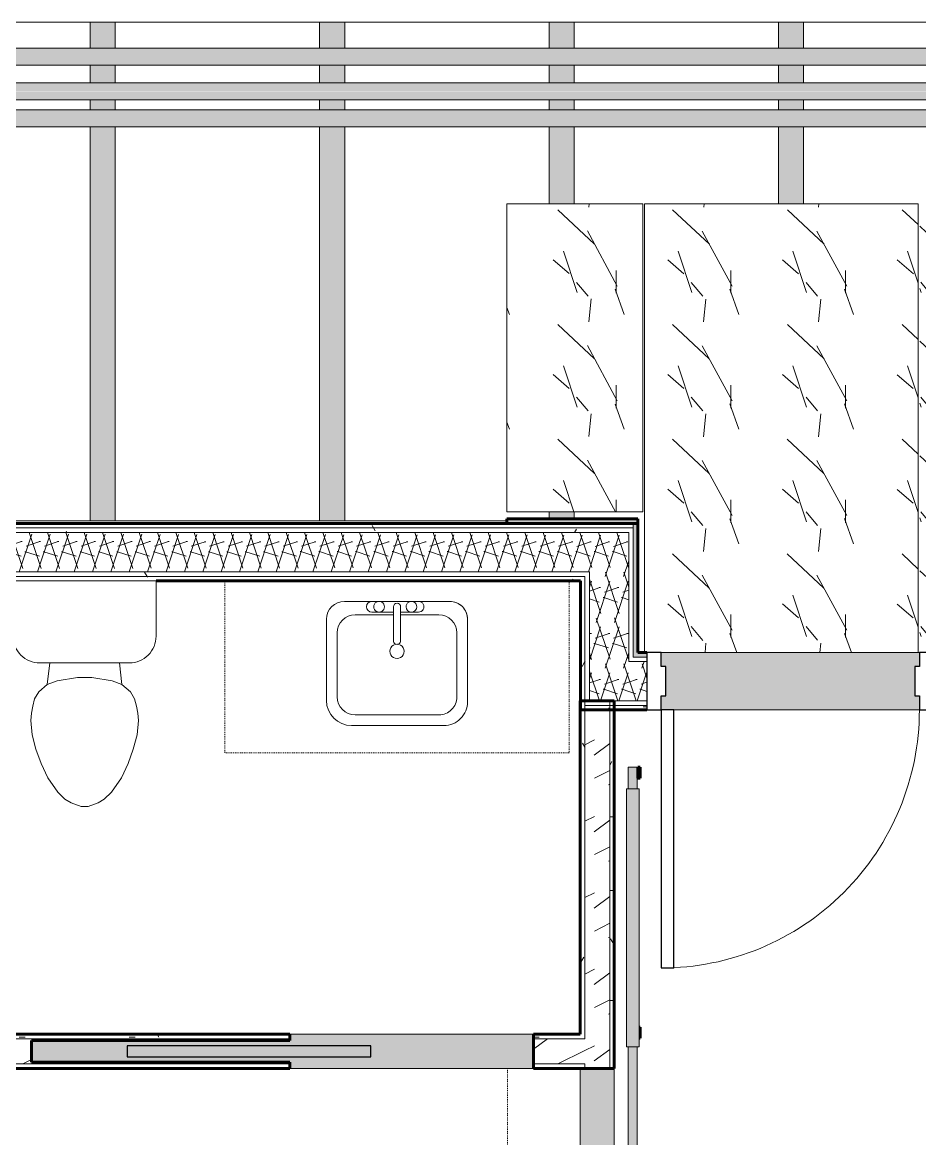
# Model space of a CAD drawing. Header units: inches. Extents: x -4169 to -1846, y 9706 to 12377.
# Drawn here: x -3353.1 to -3228, y 11562.2 to 11717.9 of the extents above; entities that cross this region are included whole.
import ezdxf

# ---------------------------------------------------------------- set-up
doc = ezdxf.new("R2010")
doc.units = ezdxf.units.IN
doc.header["$MEASUREMENT"] = 0
doc.linetypes.add('Dash', pattern=[0.25, 0.125, -0.125])
for name, color, linetype, lineweight in [('0-1', 7, 'Continuous', 5), ('0-2', 7, 'Continuous', 18), ('A-CLNG', 13, 'Continuous', 18), ('A-CLNG-PATT-1', 35, 'Continuous', 18), ('A-DOOR', 31, 'Continuous', 18), ('A-DOOR-2', 90, 'Continuous', 30), ('A-DOOR-3', 135, 'Continuous', 18), ('A-DOOR-4', 7, 'Continuous', 18), ('A-DOOR-5', 50, 'Continuous', 60), ('A-DOOR-6', 31, 'Continuous', 30), ('A-DOOR-7', 31, 'Continuous', 9), ('A-DOOR-FRAM', 31, 'Continuous', 30), ('A-FLOR-2', 7, 'Continuous', 18), ('A-WALL', 113, 'Continuous', 18), ('A-WALL-1', 8, 'Continuous', 5), ('A-WALL-3', 50, 'Continuous', 60), ('A-WALL-4', 7, 'Continuous', 18), ('A-WALL-PATT-1', 250, 'Continuous', 9), ('A-WALL-PATT-2', 253, 'Continuous', 9), ('A-WALL-PATT-4', 111, 'Continuous', 9), ('I-FURN-1', 250, 'Continuous', 9), ('I-FURN-HDLN-1', 250, 'Dash', 9), ('I-WALL', 2, 'Continuous', 18), ('I-WALL-2', 2, 'Continuous', 5), ('I-WALL-3', 2, 'Continuous', 60), ('P-PIPE', 3, 'Continuous', 9), ('P-PIPE-1', 3, 'Continuous', 5), ('P-SANR-FIXT-2', 250, 'Continuous', 9), ('Q-CASE-HDLN-1', 250, 'Dash', 9), ('S-BEAM', 12, 'Continuous', 9)]:
    doc.layers.add(name, color=color, linetype=linetype, lineweight=lineweight)
pattern_1 = [(0, (0, 0), (20.48, 5.12), [0.845, -14.515, 0.845, -14.515, -81.92]), (0, (0, 0), (20.48, 5.12), [-30.72, 0.845, -29.875, 0.845, -14.515, -35.84]), (0, (0, 0), (20.48, 5.12), [-76.8, 0.845, -9.395, 0.845, -24.755]), (120, (7.68, 2.56), (-14.67405006737632, 15.1762002695053), [0.8449999999999999, -14.515, 0.8449999999999999, -14.515, -81.91999999999999]), (120, (7.68, 2.56), (-14.67405006737632, 15.1762002695053), [-30.72, 0.8449999999999999, -29.875, 0.8449999999999999, -14.515, -35.84]), (120, (7.68, 2.56), (-14.67405006737632, 15.1762002695053), [-76.79999999999998, 0.8449999999999999, -9.394999999999998, 0.8449999999999999, -24.755]), (240, (10.24, 12.8), (-5.805949932623669, -20.2962002695053), [0.845, -14.515, 0.845, -14.515, -81.92]), (240, (10.24, 12.8), (-5.805949932623669, -20.2962002695053), [-30.72, 0.845, -29.875, 0.845, -14.515, -35.84]), (240, (10.24, 12.8), (-5.805949932623669, -20.2962002695053), [-76.8, 0.845, -9.395, 0.845, -24.755])]
pattern_2 = [(216.87, (4.265, 10.662), (31.98716190389133, 21.32545714244463), [5.331, -47.981]), (206.565, (10.662, 7.464), (-10.66247606731217, -10.66200980650436), [11.921, -11.921]), (198.435, (10.662, 2.132), (-21.3244936496746, -10.66258686177925), [6.743999999999999, -26.974])]
pattern_3 = [(161.57, (0.32, 0.32), (-2.560496184573631, -0.0005373861552858683), [0, -18.214, 2.022, 0]), (18.43, (-0.32, 0.32), (-2.560496184573631, 0.0005373861552860904), [0, -18.214, 2.022, 0]), (108.43, (0.32, 0.32), (1.279220909290681, -6.400876726295667), [6.069999999999999, -14.166]), (71.57, (-0.32, 0.32), (1.279220909290681, 6.400876726295667), [6.07, -14.166])]

# ---------------------------------------------------------------- blocks, each defined once
blk = doc.blocks.new('Pocket_Door_2385 - 34_ x 80_-1722045-ENLARGED RCP - 2ND FLOOR PLAN')
at = {"layer": 'A-DOOR-2'}
for p, q in [((-39.66666666666676, 0.7499999999999999), (-39.66666666666676, -0.7499999999999999)), ((-5.666666666666763, 0.7499999999999999), (-39.66666666666676, 0.7499999999999999)), ((-5.666666666666763, -0.7499999999999999), (-5.666666666666763, 0.7499999999999999)), ((-39.66666666666676, -0.7499999999999999), (-5.666666666666763, -0.7499999999999999))]:
    blk.add_line(p, q, dxfattribs=at)
blk = doc.blocks.new('M_Sink Vanity-Square - 500 x 440mm-1352614-ENLARGED RCP - 2ND FLOOR PLAN')
at = {"layer": 'P-SANR-FIXT-2'}
for p, q in [((7.960206321459207, 7.092338626521206), (-6.72483304450216, 7.092338626521206)), ((7.960206321459207, 7.092338626521206), (-6.72483304450216, 7.092338626521206)), ((3.617686636420392, 7.09233862652119), (-2.882313363579914, 7.09233862652119)), ((0.1176866364199141, 6.328534093688524), (0.1176866364199141, 1.590181973732988)), ((1.117686636419917, 6.328534093688521), (1.117686636419917, 1.590181973732988)), ((0.1176866364199141, 5.217338626521082), (-5.224833048619394, 5.217338626521082)), ((-2.882313363579915, 5.592338626521194), (0.1176866364199142, 5.592338626521194)), ((1.117686636419917, 5.592338626521215), (3.617686636420392, 5.592338626521215)), ((6.460206321459268, 5.217338626521471), (1.117686636419917, 5.217338626521471)), ((-9.224833044502127, 4.592338626521225), (-9.224833044502127, -6.730496023265159)), ((-9.224833044502127, 4.592338626521225), (-9.224833044502127, -6.730496023265159)), ((10.46020632145958, -6.909627235334674), (10.46020632145958, 4.592338626520832)), ((10.46020632145958, -6.909627235334674), (10.46020632145958, 4.592338626520832)), ((-7.724833048619226, 2.717338626521233), (-7.724833048619226, -6.230496019147965)), ((8.96020632145928, -6.230496019148079), (8.96020632145928, 2.717338626521476)), ((-5.224833048619141, -8.730496019148047), (6.460206321459311, -8.730496019148047)), ((-5.724833048619284, -10.230496019148), (7.139337537646255, -10.230496019148)), ((-5.724833048619284, -10.230496019148), (7.139337537646255, -10.230496019148))]:
    blk.add_line(p, q, dxfattribs=at)
for centre, radius, start, end in [((-6.724833044502144, 4.592338626521225), 2.49999999999998, 90.00000000000031, 180), ((-6.724833044502144, 4.592338626521225), 2.49999999999998, 90.00000000000031, 180), ((-2.882313363579915, 6.34233862652119), 0.7499999999999981, 90.00000000000037, 269.9999999999996), ((-1.882313363579992, 6.342338626521201), 0.7499999999999964, 359.9999999999996, 179.9999999999997), ((-1.882313363579992, 6.342338626521201), 0.7499999999999966, 180.0000000000001, 2.544443745170813e-13), ((0.6176866364199157, 6.328534093688521), 0.5000000000000021, 359.9999999999996, 179.9999999999996), ((2.617686636419992, 6.34233862652119), 0.7499999999999988, 359.9999999999996, 179.9999999999997), ((2.617686636419992, 6.342338626521196), 0.7499999999999976, 180.0000000000001, 359.9999999999994), ((3.617686636420392, 6.342338626521201), 0.7499999999999869, 269.9999999999996, 89.99999999999993), ((7.960206321459204, 4.59233862652083), 2.500000000000379, 1.272221872585407e-14, 89.99999999999999), ((7.960206321459207, 4.592338626520832), 2.500000000000377, 359.9999999999996, 90.00000000000006), ((-5.224833048619378, 2.717338626521233), 2.499999999999846, 90.00000000000034, 180), ((6.460206321459268, 2.717338626521459), 2.500000000000015, 2.989721400575706e-13, 90.00000000000007), ((0.6176866364199157, 1.590181973732988), 0.500000000000001, 180, 5.088887490341627e-14), ((0.6176866364199195, 0.1250000000002011), 0.9999999999999981, 359.9999999999996, 179.9999999999997), ((0.6176866364199196, 0.1250000000002014), 0.9999999999999978, 180.0000000000001, 3.053332494204976e-13), ((-5.724833048619282, -6.730496023265157), 3.499999995882848, 180, 269.9999999999997), ((-5.724833048619284, -6.730496023265159), 3.499999995882846, 179.9999999999999, 269.9999999999997), ((-5.224833048619141, -6.230496019147965), 2.500000000000086, 180, 269.9999999999997), ((6.460206321459311, -6.230496019148079), 2.499999999999967, 269.9999999999996, 4.452776554048924e-14), ((7.139337537646252, -6.909627235334671), 3.320868783813329, 269.9999999999996, 359.9999999999997), ((7.139337537646255, -6.909627235334674), 3.320868783813327, 269.9999999999996, 4.452776554048924e-14)]:
    blk.add_arc(centre, radius, start, end, dxfattribs=at)
blk = doc.blocks.new('Toilet-Domestic-3D - Toilet-Domestic-3D-1372870-ENLARGED RCP - 2ND FLOOR PLAN')
at = {"layer": 'P-SANR-FIXT-2'}
for p, q in [((-3.739764113511675, 10.00000000000013), (-2.739764113511752, 11.00000000000004)), ((-2.739764113511752, 11.00000000000004), (-1.873738709727293, 11.50000000000007)), ((-1.8737387097273, 11.50000000000006), (-0.5000000000001319, 12.00000000000002)), ((-0.5000000000001313, 12.00000000000002), (0.5000000000001497, 12.00000000000002)), ((0.5000000000001499, 12.00000000000002), (1.87373870972732, 11.50000000000006)), ((1.873738709727307, 11.50000000000006), (2.73976411351174, 11.00000000000005)), ((2.739764113511739, 11.00000000000005), (3.73976411351172, 10.00000000000006)), ((-5.127195089653483, 8.000000000000119), (-3.739764113511693, 10.0000000000001)), ((3.739764113511725, 10.00000000000005), (5.127195089653514, 8.00000000000006)), ((-6.059810405963483, 6.000000000000149), (-5.127195089653489, 8.000000000000112)), ((5.12719508965351, 8.000000000000068), (6.059810405963534, 6.000000000000026)), ((-6.787750874495902, 4.000000000000084), (-6.05981040596345, 6.000000000000223)), ((6.05981040596353, 6.000000000000034), (6.787750874495948, 3.999999999999969)), ((-7.325688514504693, 1.99238939618356), (-6.787750874495926, 4.000000000000002)), ((6.787750874495935, 4.000000000000014), (7.325688514504699, 1.99238939618353)), ((-7.50000000000002, -2.626845807189435e-14), (-7.325688514504699, 1.992389396183531)), ((7.325688514504699, 1.992389396183527), (7.50000000000002, -8.759659664292484e-14)), ((-7.412844257252363, -0.9961946980916817), (-7.50000000000002, -3.647082635893638e-14)), ((-7.235846299147757, -1.999999999999842), (-7.412844257252363, -0.9961946980916907)), ((7.412844257252371, -0.9961946980917603), (7.235846299147749, -1.999999999999968)), ((7.500000000000021, -7.083352582108447e-14), (7.412844257252374, -0.9961946980917403)), ((-6.967897106716618, -2.999999999999916), (-7.235846299147756, -1.999999999999837)), ((-6.401133212130356, -3.999999999999926), (-6.967897106716618, -2.999999999999912)), ((6.967897106716618, -2.999999999999936), (6.40113321213035, -3.999999999999953)), ((7.235846299147753, -1.999999999999948), (6.967897106716618, -2.999999999999932)), ((-5.209379619536154, -4.999999999999911), (-6.401133212130357, -3.999999999999923)), ((6.401133212130349, -3.999999999999955), (5.209379619536155, -4.999999999999936)), ((-3.835640909808955, -5.499999999999876), (-5.209379619536155, -4.99999999999991)), ((-4.861662917351556, -8.023778450744098), (-5.209379619536154, -4.999999999999911)), ((-0.9999999999997728, -5.999999999999972), (-3.835640909808916, -5.499999999999884)), ((0.9999999999997808, -5.999999999999972), (-0.9999999999997728, -5.999999999999972)), ((3.835640909808861, -5.499999999999932), (0.9999999999997848, -5.999999999999972)), ((5.209379619536155, -4.999999999999937), (3.835640909808857, -5.499999999999933)), ((4.861662917351547, -8.023778450744098), (5.209379619536154, -4.999999999999936)), ((6.24999999999998, -8.023778450744098), (-6.250000000000018, -8.023778450744098)), ((-9.976221549255797, -11.74999999999998), (-9.976221549255797, -19.47622154925572)), ((9.976221549255834, -19.47622154925572), (9.976221549255834, -11.74999999999989)), ((-9.976221549255797, -19.47622154925572), (9.976221549255834, -19.47622154925572))]:
    blk.add_line(p, q, dxfattribs=at)
for centre, radius, start, end in [((-6.249999999999996, -11.74999999999996), 3.726221549255814, 90.00000000000034, 180.0000000000004), ((6.250000000000004, -11.74999999999991), 3.726221549255821, 3.244165775092787e-13, 90.00000000000044)]:
    blk.add_arc(centre, radius, start, end, dxfattribs=at)
blk = doc.blocks.new('OD_CW_Countertop - OD_CW_Countertop-V33-ENLARGED RCP - 2ND FLOOR PLAN')
at = {"layer": 'Q-CASE-HDLN-1'}
for p, q in [((0.7377049180327883, -23.99082041792986), (0.7377049180327883, -2.575717417130423e-13)), ((0.7377049180327883, -2.589040093425925e-13), (48.7377049180328, -2.589040093425925e-13)), ((48.7377049180328, -2.589040093425925e-13), (48.7377049180328, -23.99082041792975))]:
    blk.add_line(p, q, dxfattribs=at)
blk = doc.blocks.new('Interior_barn_door_18732 - Interior_barn_door_18732-2490867-ENLARGED RCP - 2ND FLOOR PLAN')
at = {"layer": 'A-DOOR-3'}
for points in [[(-58.50000000001329, 5.822925211094591), (-58.50000000001329, 5.999999999995757), (-60.00000000001329, 5.999999999995757), (-60.00000000001346, 5.674402730990855), (-58.50000000001329, 5.674402730990855)], [(-21.0000000000133, 5.822925211096783), (-57.00000000001364, 5.822925211095078), (-57.00000000001364, 4.07292521109326), (-21.0000000000133, 4.072925211094965)], [(-22.23397552621861, 5.999999999995928), (-23.73397552621861, 5.999999999995757), (-23.73397552621861, 5.822925211096297), (-22.23397552621861, 5.822925211096467)]]:
    blk.add_hatch(color=256, dxfattribs=at).paths.add_polyline_path(points, flags=0)
h = blk.add_hatch(color=256, dxfattribs=at)
h.paths.add_polyline_path([(20.9999999999867, 5.572925211097544), (-21.00000000001296, 5.551628852526012), (-21.00000000001296, 4.947925211091635), (20.9999999999867, 4.947925211093681), (20.9999999999867, 5.551628852528058)], flags=0)
h.paths.add_polyline_path([(-57.00000000001329, 5.572925211093792), (-60.00000000001346, 5.551628852524136), (-60.00000000001346, 4.947925211089759), (-57.00000000001329, 4.947925211089929), (-57.00000000001329, 5.572136457072378)], flags=0)
h = blk.add_hatch(color=256, dxfattribs=at)
h.paths.add_polyline_path([(20.9999999999867, 4.322925211093565), (20.9999999999867, 4.947925211093681), (-21.00000000001296, 4.947925211091635), (-21.00000000001296, 4.322925211091519), (17.92007039666708, 4.322925211093395)], flags=0)
h.paths.add_polyline_path([(-57.00000000001329, 4.786163307904891), (-57.00000000001329, 4.947925211089929), (-60.00000000001346, 4.947925211089759), (-60.00000000001346, 4.322925211089643), (-57.00000000001329, 4.34422156965913), (-57.00000000001329, 4.780580415429958)], flags=0)
at = {"layer": 'A-DOOR-4'}
for p, q in [((-60.00000000001346, 5.572925211093624), (-57.00000000001312, 5.572925211093454)), ((-60.00000000000008, 5.572925211097445), (-60.00000000000008, 4.947925211097454)), ((-60.00000000000008, 4.947925211097447), (-60.00000000000008, 4.322925211097445)), ((-57.00000000000016, 4.072925211098975), (-57.00000000000016, 5.822925211098973)), ((-57.00000000000016, 5.822925211098973), (-21.00000000000017, 5.822925211098973)), ((-21.00000000000017, 5.822925211098973), (-21.00000000000016, 4.072925211098975)), ((-21.00000000001296, 5.572925211093454), (20.9999999999867, 5.572925211093624)), ((20.99999999999989, 4.94792521109745), (20.99999999999989, 5.572925211097445)), ((20.99999999999989, 4.322925211097445), (20.99999999999989, 4.947925211097443)), ((-57.00000000001329, 4.322925211093568), (-60.00000000001346, 4.322925211093739)), ((-21.00000000000016, 4.072925211098975), (-57.00000000000016, 4.072925211098975)), ((20.9999999999867, 4.322925211093568), (-21.0000000000133, 4.322925211093568))]:
    blk.add_line(p, q, dxfattribs=at)
at = {"layer": 'A-DOOR-5'}
for p, q in [((-60.00000000000006, 5.999999999999679), (-60.00000000000006, 5.674402730994662)), ((-58.50000000000006, 5.999999999999679), (-60.00000000000006, 5.999999999999679)), ((-60.00000000000006, 5.674402730994662), (-58.50000000000006, 5.674402730994662)), ((-58.50000000000006, 5.674402730994662), (-58.50000000000006, 5.999999999999679)), ((-23.73397552620523, 5.999999999999679), (-23.73397552620523, 5.822925211098688)), ((-22.23397552620523, 5.999999999999679), (-23.73397552620523, 5.999999999999679)), ((-22.23397552620523, 5.822925211098591), (-22.23397552620523, 5.999999999999679))]:
    blk.add_line(p, q, dxfattribs=at)
blk = doc.blocks.new('Bed-Standard - Queen 60_ x 79_-1433484-ENLARGED RCP - 2ND FLOOR PLAN')
at = {"layer": 'I-FURN-1'}
for p, q in [((-19.31147540983595, 41.29508196721268), (40.688524590164, 41.29508196721268)), ((-19.31147540983595, -37.70491803278726), (-19.31147540983595, 41.29508196721268)), ((40.68852459016399, 41.29508196721268), (40.68852459016399, -37.70491803278726)), ((40.68852459016475, -23.70491803278786), (-19.31147540983504, -17.12529919027923)), ((-16.31147540983483, -23.70491803278786), (37.68852459016421, -23.70491803278786)), ((-16.31147540983483, -35.70491803278752), (-16.31147540983483, -23.70491803278786)), ((37.6885245901642, -35.70491803278752), (37.6885245901642, -23.70491803278786)), ((-16.31147540983483, -35.70491803278752), (37.68852459016421, -35.70491803278752)), ((40.688524590164, -37.70491803278726), (-19.31147540983595, -37.70491803278726))]:
    blk.add_line(p, q, dxfattribs=at)
at = {"layer": 'I-FURN-HDLN-1'}
for p, q in [((-55.31147540983584, 77.29508196721251), (64.68852459016394, 77.29508196721251)), ((-55.31147540983584, -37.70491803278724), (-55.31147540983584, 77.29508196721251)), ((64.68852459016394, 77.29508196721251), (64.68852459016394, -37.70491803278716))]:
    blk.add_line(p, q, dxfattribs=at)
blk = doc.blocks.new('CTR - 1st Phase - Unit Layouts_rvt-1-ENLARGED RCP - 2ND FLOOR PLAN')
at = {"layer": 'A-WALL-1'}
for points in [[(-3281.84687223793, 11571.98768551804), (-3281.84687223793, 11576.73768551804), (-3315.84687223793, 11576.73768551804), (-3315.84687223793, 11575.86268551803), (-3351.84687223793, 11575.86268551803), (-3351.84687223793, 11572.86268551803), (-3315.84687223793, 11572.86268551803), (-3315.84687223793, 11571.98768551804), (-3289.898715724813, 11571.98768551804)], [(-3270.573736683832, 11535.98768551795), (-3270.573736683832, 11571.98768551795), (-3275.323736683833, 11571.98768551795), (-3275.323736683833, 11535.98768551795), (-3271.198736683833, 11535.98768551795)]]:
    blk.add_hatch(color=256, dxfattribs=at).paths.add_polyline_path(points, flags=0)
at = {"layer": 'A-WALL-PATT-1'}
h = blk.add_hatch(dxfattribs=at)
h.set_pattern_fill('FP_1', color=256, style=0, pattern_type=2)
h.set_pattern_definition(pattern_1)
h.paths.add_polyline_path([(-3274.698736683834, 11532.8858269807), (-3274.698736683833, 11535.98768551795), (-3275.323736683833, 11535.98768551795), (-3275.323736683833, 11532.8858269807)], flags=0)
h.paths.add_polyline_path([(-3275.323736683833, 11571.98768551804), (-3274.698736683831, 11571.98768551804), (-3274.698736683831, 11572.61268551804), (-3275.323736683833, 11572.61268551804)], flags=0)
h.paths.add_polyline_path([(-3274.698736683831, 11576.11268551804), (-3274.69873668383, 11623.26082697865), (-3275.323736683831, 11623.26082697883), (-3275.323736683831, 11576.11268551804)], flags=0)
h = blk.add_hatch(dxfattribs=at)
h.set_pattern_fill('FP_1', color=256, style=0, pattern_type=2)
h.set_pattern_definition(pattern_1)
h.paths.add_polyline_path([(-3270.573736683832, 11532.8858269807), (-3270.573736683832, 11535.98768551795), (-3271.198736683833, 11535.98768551795), (-3271.198736683833, 11532.8858269807)], flags=0)
h.paths.add_polyline_path([(-3270.573736683832, 11571.98768551795), (-3270.573736683829, 11623.26082697883), (-3271.198736683828, 11623.23939611056), (-3271.198736683828, 11571.98768551795)], flags=0)
h = blk.add_hatch(dxfattribs=at)
h.set_pattern_fill('FP_1', color=256, style=0, pattern_type=2)
h.set_pattern_definition(pattern_1)
h.paths.add_polyline_path([(-3382.448991250843, 11576.11268551802), (-3315.84687223793, 11576.11268551802), (-3315.84687223793, 11576.73768551804), (-3401.923736679673, 11576.73768551803), (-3401.923736679673, 11576.11268551802), (-3396.652038479967, 11576.11268551802)], flags=0)
h.paths.add_polyline_path([(-3278.471150334662, 11576.11268551804), (-3275.323736683831, 11576.11268551804), (-3275.323736683831, 11576.73768551804), (-3281.84687223793, 11576.73768551804), (-3281.84687223793, 11576.11268551804)], flags=0)
h = blk.add_hatch(dxfattribs=at)
h.set_pattern_fill('FP_1', color=256, style=0, pattern_type=2)
h.set_pattern_definition(pattern_1)
h.paths.add_polyline_path([(-3315.84687223793, 11571.98768551802), (-3315.84687223793, 11572.61268551802), (-3401.923736679673, 11572.60373924463), (-3401.923736679673, 11571.98768551802), (-3329.120102396937, 11571.98768551802)], flags=0)
h.paths.add_polyline_path([(-3281.84687223793, 11571.98768551803), (-3275.323736683833, 11571.98768551804), (-3275.323736683833, 11572.61268551804), (-3281.84687223793, 11572.61268551804)], flags=0)
at = {"layer": 'A-WALL-PATT-2'}
h = blk.add_hatch(dxfattribs=at)
h.set_pattern_fill('FP_2', color=256, style=0, pattern_type=2)
h.set_pattern_definition(pattern_2)
h.paths.add_polyline_path([(-3271.198736683833, 11532.2608269807), (-3271.198736683833, 11535.98768551795), (-3274.698736683833, 11535.98768551795), (-3274.698736683835, 11532.2608269807)], flags=0)
h.paths.add_polyline_path([(-3274.698736683831, 11571.98768551795), (-3271.198736683828, 11571.98768551795), (-3271.198736683828, 11623.26082697883), (-3274.69873668383, 11623.26082697883), (-3274.698736683831, 11572.61268551804)], flags=0)
h = blk.add_hatch(dxfattribs=at)
h.set_pattern_fill('FP_2', color=256, style=0, pattern_type=2)
h.set_pattern_definition(pattern_2)
h.paths.add_polyline_path([(-3315.84687223793, 11572.61268551802), (-3315.84687223793, 11572.86268551803), (-3351.846872237933, 11572.86268551803), (-3351.84687223793, 11575.86268551803), (-3315.84687223793, 11575.86268551803), (-3315.84687223793, 11576.11268551802), (-3401.923736679673, 11576.1065970884), (-3401.923736679673, 11572.61268551802), (-3329.120102396937, 11572.61268551802)], flags=0)
h.paths.add_polyline_path([(-3278.471150334663, 11572.61268551804), (-3274.698736683831, 11572.61268551804), (-3274.698736683831, 11576.11268551804), (-3281.84687223793, 11576.11268551804), (-3281.84687223793, 11572.61268551804)], flags=0)
at = {"layer": 'A-WALL-3'}
for p, q in [((-3275.323736683827, 11576.73768551802), (-3275.323736683824, 11623.26082697881)), ((-3275.323736683824, 11623.26082697881), (-3270.573736683824, 11623.26082697881)), ((-3270.573736683824, 11623.26082697881), (-3270.573736683828, 11571.98768551793)), ((-3403.173736686415, 11576.73768551801), (-3315.846872237926, 11576.73768551802)), ((-3315.846872237926, 11575.86268551802), (-3351.846872237926, 11575.86268551801)), ((-3351.846872237926, 11575.86268551801), (-3351.846872237926, 11572.86268551801)), ((-3315.846872237926, 11576.73768551802), (-3315.846872237926, 11575.86268551802)), ((-3281.846872237925, 11576.73768551802), (-3275.323736683827, 11576.73768551802)), ((-3281.846872237924, 11571.98768551802), (-3281.846872237925, 11576.73768551802)), ((-3351.846872237926, 11572.86268551801), (-3315.846872237926, 11572.86268551802)), ((-3315.846872237926, 11572.86268551802), (-3315.846872237926, 11571.98768551802)), ((-3315.846872237926, 11571.98768551802), (-3403.173736686415, 11571.98768551801)), ((-3275.323736683827, 11571.98768551802), (-3281.846872237924, 11571.98768551802)), ((-3270.573736683828, 11571.98768551793), (-3275.323736683827, 11571.98768551793))]:
    blk.add_line(p, q, dxfattribs=at)
at = {"layer": 'A-WALL-4'}
for p, q in [((-3274.698736683824, 11623.26082697881), (-3274.698736683827, 11576.11268551802)), ((-3271.198736683824, 11623.26082697881), (-3271.198736683827, 11571.98768551793)), ((-3315.846872237926, 11576.11268551802), (-3403.173736686415, 11576.11268551801)), ((-3281.846872237926, 11576.73768551802), (-3315.846872237926, 11576.73768551802)), ((-3275.323736683827, 11576.11268551802), (-3281.846872237925, 11576.11268551802)), ((-3275.323736683827, 11576.11268551802), (-3274.698736683828, 11576.11268551802)), ((-3315.846872237926, 11572.61268551802), (-3403.173736686415, 11572.61268551801)), ((-3275.323736683827, 11572.61268551802), (-3281.846872237924, 11572.61268551802)), ((-3275.323736683827, 11572.61268551802), (-3274.698736683828, 11572.61268551802)), ((-3274.698736683827, 11572.61268551802), (-3274.698736683827, 11571.98768551793)), ((-3315.846872237926, 11571.98768551802), (-3281.846872237926, 11571.98768551802)), ((-3275.323736683827, 11571.98768551793), (-3275.323736683829, 11535.98768551793)), ((-3270.573736683829, 11535.98768551793), (-3270.573736683828, 11571.98768551793))]:
    blk.add_line(p, q, dxfattribs=at)
at = {"layer": '0-2'}
for name, p, rotation in [('Toilet-Domestic-3D - Toilet-Domestic-3D-1372870-ENLARGED RCP - 2ND FLOOR PLAN', (-3344.45264477194, 11620.52235416285), 180), ('OD_CW_Countertop - OD_CW_Countertop-V33-ENLARGED RCP - 2ND FLOOR PLAN', (-3276.136031760277, 11615.99857569262), 180), ('Interior_barn_door_18732 - Interior_barn_door_18732-2490867-ENLARGED RCP - 2ND FLOOR PLAN', (-3272.948736683828, 11553.98768551793), 269.9999999999968), ('Bed-Standard - Queen 60_ x 79_-1433484-ENLARGED RCP - 2ND FLOOR PLAN', (-3362.744073218066, 11516.67621011008), 269.9999999999839)]:
    blk.add_blockref(name, p, dxfattribs=dict(at, rotation=rotation))
for name, p in [('M_Sink Vanity-Square - 500 x 440mm-1352614-ENLARGED RCP - 2ND FLOOR PLAN', (-3301.49142331473, 11630.03123708718)), ('Pocket_Door_2385 - 34_ x 80_-1722045-ENLARGED RCP - 2ND FLOOR PLAN', (-3298.846872237925, 11574.36268551802))]:
    blk.add_blockref(name, p, dxfattribs=at)
blk = doc.blocks.new('CTR - 1st Phase - Shell_rvt-1-ENLARGED RCP - 2ND FLOOR PLAN')
at = {"layer": 'A-FLOR-2'}
for p, q in [((-3372.173736679694, 11717.88939611052), (-3343.673736679696, 11717.88939611052)), ((-3340.173736679695, 11717.88939611052), (-3311.673736679696, 11717.88939611051)), ((-3308.173736679696, 11717.88939611051), (-3279.673736679695, 11717.88939611051)), ((-3276.173736679695, 11717.88939611051), (-3247.673736679696, 11717.88939611051)), ((-3244.173736679696, 11717.8893961105), (-3215.673736679695, 11717.8893961105)), ((-3343.673736679696, 11648.36439611049), (-3372.173736679695, 11648.36439611049)), ((-3311.673736679696, 11648.36439611049), (-3340.173736679696, 11648.36439611049)), ((-3285.54226820207, 11648.36439611049), (-3308.173736679697, 11648.36439611049))]:
    blk.add_line(p, q, dxfattribs=at)
blk = doc.blocks.new('Dimension Lumber - LVL - 3_5X5_5-V156-ENLARGED RCP - 2ND FLOOR PLAN')
at = {"layer": 'S-BEAM'}
h = blk.add_hatch(color=256, dxfattribs=at)
h.paths.add_polyline_path([(34.76249999997417, 1.749999999995007), (-20.17618312983506, 1.749999999994837), (-20.17618312983506, -1.75000000000539), (34.76249999997417, -1.75000000000522)], flags=0)
h.paths.add_polyline_path([(-22.55118312984228, -1.75000000000539), (-22.55118312984228, 1.749999999994837), (-23.93354244270881, 1.749999999994837), (-23.93354244270881, -1.75000000000539), (-23.8622543255679, -1.75000000000539)], flags=0)
h.paths.add_polyline_path([(-26.30854244271586, -1.75000000000539), (-26.30854244271586, 1.749999999994837), (-28.80553066397124, 1.749999999994837), (-28.80553066397124, -1.75000000000539)], flags=0)
h.paths.add_polyline_path([(-31.18053066397828, 1.749999999994837), (-34.76250000005603, 1.749999999994837), (-34.76250000005603, -1.75000000000539), (-31.18053066397828, -1.75000000000539)], flags=0)
for p, q in [((-34.76250000001254, 1.749999999999968), (-34.76250000001254, -1.750000000000163)), ((-34.76250000001254, 1.749999999999968), (-31.18053066395609, 1.749999999999968)), ((-28.8101041092237, 1.749999999999968), (-26.30854244269365, 1.749999999999968)), ((-23.93798161380565, 1.749999999999968), (-22.55118312981998, 1.749999999999968)), ((-20.18047877931825, 1.749999999999968), (34.76250000001254, 1.749999999999968)), ((34.76250000001254, -1.750000000000163), (34.76250000001254, 1.749999999999968)), ((-34.76250000001254, -1.750000000000163), (-31.180530663956, -1.750000000000163)), ((-28.80997214123915, -1.750000000000163), (-26.30854244269355, -1.750000000000163)), ((-23.93784915208828, -1.750000000000163), (-22.55118312981989, -1.750000000000163)), ((-20.18034578986472, -1.750000000000163), (34.76250000001254, -1.750000000000163))]:
    blk.add_line(p, q, dxfattribs=at)
blk = doc.blocks.new('Dimension Lumber - LVL - 3_5X5_5-V157-ENLARGED RCP - 2ND FLOOR PLAN')
at = {"layer": 'S-BEAM'}
h = blk.add_hatch(color=256, dxfattribs=at)
h.paths.add_polyline_path([(34.762499999974, 1.749999999995178), (-20.17618312983523, 1.749999999995007), (-20.17618312983523, -1.75000000000522), (34.762499999974, -1.750000000005049)], flags=0)
h.paths.add_polyline_path([(-22.55118312984245, -1.75000000000522), (-22.55118312984245, 1.749999999995007), (-23.93354244270898, 1.749999999995007), (-23.93354244270898, -1.75000000000522), (-23.86225432556807, -1.75000000000522)], flags=0)
h.paths.add_polyline_path([(-26.30854244271603, -1.75000000000522), (-26.30854244271603, 1.749999999995007), (-28.80553066397141, 1.749999999995007), (-28.80553066397141, -1.75000000000522)], flags=0)
h.paths.add_polyline_path([(-31.18053066397846, 1.749999999995007), (-34.7625000000562, 1.749999999995007), (-34.7625000000562, -1.75000000000522), (-31.18053066397846, -1.75000000000522)], flags=0)
for p, q in [((-34.76250000001254, 1.749999999999968), (-34.76250000001254, -1.750000000000163)), ((-34.76250000001254, 1.749999999999968), (-31.18053066395631, 1.749999999999968)), ((-28.81131067365366, 1.749999999999968), (-26.30854244269386, 1.749999999999968)), ((-23.93919269236394, 1.749999999999968), (-22.55118312982019, 1.749999999999968)), ((-20.18169468289263, 1.749999999999968), (34.76250000001254, 1.749999999999968)), ((34.76250000001254, -1.750000000000163), (34.76250000001254, 1.749999999999968)), ((-34.76250000001254, -1.750000000000163), (-31.18053066395621, -1.750000000000163)), ((-28.811178705669, -1.750000000000163), (-26.30854244269377, -1.750000000000163)), ((-23.93906023064658, -1.750000000000163), (-22.55118312982011, -1.750000000000163)), ((-20.1815616934391, -1.750000000000163), (34.76250000001254, -1.750000000000163))]:
    blk.add_line(p, q, dxfattribs=at)
blk = doc.blocks.new('Dimension Lumber - LVL - 3_5X5_5-V158-ENLARGED RCP - 2ND FLOOR PLAN')
at = {"layer": 'S-BEAM'}
h = blk.add_hatch(color=256, dxfattribs=at)
h.paths.add_polyline_path([(34.51249999992086, -1.750000000005049), (34.51249999992086, 1.749999999995178), (33.51249999991665, 1.749999999995178), (33.51249999991665, -1.750000000005049)], flags=0)
h.paths.add_polyline_path([(-9.462499999992927, -1.750000000005049), (-9.462499999992927, 1.749999999995178), (-20.17618312983387, 1.749999999995007), (-20.17618312983387, -1.75000000000522), (-13.80804636587356, -1.750000000005049)], flags=0)
h.paths.add_polyline_path([(-22.55118312984109, -0.5474136549677171), (-22.55118312984109, 1.749999999995007), (-23.93354244270762, 1.749999999995007), (-23.93354244270762, -1.75000000000522), (-22.55118312984109, -1.75000000000522)], flags=0)
h.paths.add_polyline_path([(-26.30854244271466, -1.75000000000522), (-26.30854244271466, 1.749999999995007), (-28.80553066397004, 1.749999999995007), (-28.80553066397004, -1.75000000000522)], flags=0)
h.paths.add_polyline_path([(-31.18053066397709, 1.749999999995007), (-34.76250000005484, 1.749999999995007), (-34.76250000005484, -1.75000000000522), (-31.18053066397709, -1.75000000000522), (-31.18053066397709, -0.5474136549677171)], flags=0)
for p, q in [((-34.76250000001254, 1.749999999999968), (-34.76250000001254, -1.750000000000163)), ((-34.76250000001254, 1.749999999999968), (-31.18053066395482, 1.749999999999968)), ((-28.8055306639545, 1.749999999999968), (-26.30854244269237, 1.749999999999968)), ((-23.93354244269205, 1.749999999999968), (-22.5511831298187, 1.749999999999968)), ((-20.17618312981838, 1.749999999999968), (-9.462499999976343, 1.749999999999968)), ((33.51249999993336, 1.749999999999968), (34.51249999994021, 1.749999999999968)), ((-34.76250000001254, -1.750000000000163), (-31.18053066395471, -1.750000000000163)), ((-28.8055306639544, -1.750000000000163), (-26.30854244269227, -1.750000000000163)), ((-23.93354244269196, -1.750000000000163), (-22.55118312981851, -1.750000000000163)), ((-20.17618312981819, -1.750000000000163), (-9.462499999976279, -1.750000000000163)), ((33.51249999993338, -1.750000000000163), (34.51249999993914, -1.750000000000163))]:
    blk.add_line(p, q, dxfattribs=at)
blk = doc.blocks.new('Dimension Lumber - LVL - 3_5X5_5-V159-ENLARGED RCP - 2ND FLOOR PLAN')
at = {"layer": 'S-BEAM'}
h = blk.add_hatch(color=256, dxfattribs=at)
h.paths.add_polyline_path([(-20.07499999997014, 1.749999999994837), (-30.7886831298162, 1.749999999994837), (-30.78868312981603, -1.750000000005902), (-20.07499999996997, -1.750000000005902)], flags=0)
h.paths.add_polyline_path([(-33.16368312982325, -1.750000000005902), (-33.16368312982342, 1.749999999994837), (-34.54604244268995, 1.749999999994837), (-34.54604244268977, -1.750000000005902), (-34.47475432554887, -1.750000000005902)], flags=0)
h.paths.add_polyline_path([(-36.92104244269699, 1.749999999994837), (-39.41803066395237, 1.749999999994837), (-39.4180306639522, -1.750000000005902), (-36.92104244269682, -1.750000000005902), (-36.92104244269682, 1.21855438654877)], flags=0)
h.paths.add_polyline_path([(-41.79303066395942, 1.749999999994666), (-45.37500000003717, 1.749999999994666), (-45.375000000037, -1.750000000006072), (-41.79303066395925, -1.750000000006072), (-41.79303066395925, 1.218554386548599)], flags=0)
for p, q in [((-45.37499999999726, 1.749999999999968), (-45.37499999999726, -1.750000000000163)), ((-45.37499999999726, 1.749999999999968), (-41.79303066393805, 1.749999999999968)), ((-39.41803066393773, 1.749999999999968), (-36.92104244267559, 1.749999999999968)), ((-34.54604244267528, 1.749999999999968), (-33.16368312980192, 1.749999999999968)), ((-30.78868312980161, 1.749999999999968), (-20.07499999995221, 1.749999999999968)), ((-45.37499999999726, -1.750000000000163), (-41.79303066393805, -1.750000000000163)), ((-39.41803066393773, -1.750000000000163), (-36.92104244267559, -1.750000000000163)), ((-34.54604244267528, -1.750000000000163), (-33.16368312980183, -1.750000000000163)), ((-30.7886831298015, -1.750000000000163), (-20.07499999995252, -1.750000000000163))]:
    blk.add_line(p, q, dxfattribs=at)
blk = doc.blocks.new('HOLLOW METAL - UNIT DOOR-2125826-ENLARGED RCP - 2ND FLOOR PLAN')
at = {"layer": 'A-DOOR-6'}
for p, q in [((17.99999999999985, 40.24999999999997), (16.24999999999985, 40.24999999999997)), ((16.24999999999985, 40.24999999999997), (16.2499999999999, 4.249999999999965)), ((17.9999999999999, 4.249999999999971), (17.99999999999985, 40.24999999999997)), ((16.2499999999999, 4.249999999999965), (17.9999999999999, 4.249999999999971))]:
    blk.add_line(p, q, dxfattribs=at)
at = {"layer": 'A-DOOR-7'}
blk.add_arc((17.99999999999991, 4.249999999999967), 35.99999999999997, 90.00000000000044, 180.0000000000005, dxfattribs=at)
at = {"layer": 'A-DOOR-FRAM'}
for p, q in [((-18.00000000000011, 4.249999999999995), (-20.0000000000001, 4.249999999999995)), ((-20.0000000000001, 4.249999999999995), (-20.0000000000001, -3.75000000000001)), ((-18.00000000000011, 2.312500000000002), (-18.00000000000011, 4.249999999999995)), ((17.99999999999989, 4.249999999999995), (17.99999999999989, 2.312500000000002)), ((19.99999999999988, 4.249999999999995), (17.99999999999989, 4.249999999999995)), ((19.99999999999988, -3.750000000000011), (19.99999999999988, 4.249999999999995)), ((-17.37500000000012, 2.312500000000002), (-18.00000000000011, 2.312500000000002)), ((-17.37500000000012, -1.812500000000015), (-17.37500000000012, 2.312500000000002)), ((17.99999999999989, 2.312500000000002), (17.37499999999992, 2.312500000000002)), ((17.37499999999992, 2.312500000000002), (17.37499999999992, -1.812500000000015)), ((-18.00000000000011, -3.750000000000011), (-18.00000000000011, -1.812500000000015)), ((-18.00000000000011, -1.812500000000015), (-17.37500000000012, -1.812500000000015)), ((17.37499999999992, -1.812500000000015), (17.99999999999989, -1.812500000000015)), ((17.99999999999989, -1.812500000000015), (17.99999999999989, -3.750000000000011)), ((-20.0000000000001, -3.750000000000011), (-18.00000000000011, -3.750000000000011)), ((17.99999999999989, -3.750000000000011), (19.99999999999988, -3.750000000000011))]:
    blk.add_line(p, q, dxfattribs=at)

msp = doc.modelspace()

# ---------------------------------------------------------------- hatches: boundary and pattern name
at = {"layer": 'A-CLNG-PATT-1'}
h = msp.add_hatch(dxfattribs=at)
h.set_pattern_fill('FP_53', color=256, style=0, pattern_type=2)
h.set_pattern_definition([(108.435, (4.16, 0), (-16.00052108790088, 32.00033826251902), [6.072, -44.525]), (139.399, (2.24, 5.76), (-96.00016541438214, 79.99987980873014), [2.95, -144.562]), (136.848, (16, 7.68), (-240.0020285187108, 223.9982064010868), [7.017999999999999, -343.889]), (109.983, (10.88, 12.48), (-47.99971113279147, 127.9998680826218), [3.746, -183.53]), (90, (9.6, 0), (-16, 16), [3.2, -12.8]), (118.443, (9.6, 3.2), (112.0002198994884, -207.9993794088488), [8.734, -427.981]), (84.28900000000002, (5.44, 10.88), (-16.00092206112034, -143.9994794650104), [3.216, -157.582]), (129.806, (5.76, 14.08), (64.00060152693437, -80.0001644072721), [2.499, -122.465])])
h.paths.add_polyline_path([(-3209.323736680075, 11629.98939611054), (-3209.323736680075, 11647.98939611054), (-3208.992268200678, 11647.98939611054), (-3208.992268200678, 11692.58939611047), (-3227.942268200677, 11692.58939611047), (-3227.942268200678, 11629.98939611055), (-3210.93921425163, 11629.98939611054)], flags=0)
h.paths.add_polyline_path([(-3266.342268200679, 11629.98939611055), (-3228.192268200678, 11629.98939611055), (-3228.192268200678, 11692.58939611047), (-3266.342268200678, 11692.58939611047), (-3266.342268200679, 11630.29797352116)], flags=0)
h.paths.add_polyline_path([(-3266.592268200678, 11649.61439611057), (-3266.592268200675, 11692.58939611048), (-3285.542268200675, 11692.58939611048), (-3285.542268200677, 11649.61439611057), (-3268.565538189889, 11649.61439611057)], flags=0)
at = {"layer": 'A-WALL-PATT-4'}
h = msp.add_hatch(dxfattribs=at)
h.set_pattern_fill('FP_1', color=256, style=0, pattern_type=2)
h.set_pattern_definition(pattern_1)
h.paths.add_polyline_path([(-3311.6737366797, 11647.36439611053), (-3267.923736674286, 11647.36439611053), (-3267.946218688673, 11647.98939611056), (-3409.298736679671, 11647.98939611054), (-3409.298736679673, 11647.36439611054), (-3329.120102396936, 11647.36439611053)], flags=0)
h = msp.add_hatch(dxfattribs=at)
h.set_pattern_fill('FP_1', color=256, style=0, pattern_type=2)
h.set_pattern_definition(pattern_1)
h.paths.add_polyline_path([(-3402.548736679672, 11646.73939611054), (-3268.548736674284, 11646.73939611054), (-3268.571218688673, 11647.36439611053), (-3408.673736679713, 11647.36439611054), (-3408.673736679713, 11646.73939611054), (-3403.173736679673, 11646.73939611054)], flags=0)
h = msp.add_hatch(dxfattribs=at)
h.set_pattern_fill('FP_4', color=256, style=0, pattern_type=2)
h.set_pattern_definition(pattern_3)
h.paths.add_polyline_path([(-3275.298736674284, 11641.23939611053), (-3274.048736674287, 11641.24556590323), (-3274.048736674287, 11646.7393961105), (-3403.173736679673, 11646.73322631785), (-3403.173736679673, 11641.23939611054), (-3278.471150334662, 11641.23939611053)], flags=0)
h = msp.add_hatch(dxfattribs=at)
h.set_pattern_fill('FP_4', color=256, style=0, pattern_type=2)
h.set_pattern_definition(pattern_3)
h.paths.add_polyline_path([(-3270.573736683829, 11623.23939611056), (-3268.548736674286, 11623.26082697883), (-3268.548736674286, 11646.73939611054), (-3274.048736674287, 11646.73939611054), (-3274.027305806018, 11623.26082697883), (-3270.573736683829, 11623.26082697883)], flags=0)
h = msp.add_hatch(dxfattribs=at)
h.set_pattern_fill('FP_1', color=256, style=0, pattern_type=2)
h.set_pattern_definition(pattern_1)
h.paths.add_polyline_path([(-3278.471150334662, 11640.61439611054), (-3274.673736674285, 11640.61439611054), (-3274.696218688674, 11641.23939611053), (-3402.548736679673, 11641.23939611054), (-3402.548736679673, 11640.61439611054), (-3293.531216993274, 11640.61439611054)], flags=0)
h = msp.add_hatch(dxfattribs=at)
h.set_pattern_fill('FP_1', color=256, style=0, pattern_type=2)
h.set_pattern_definition(pattern_1)
h.paths.add_polyline_path([(-3274.673736674285, 11623.26082697883), (-3274.048736674287, 11623.26082697883), (-3274.048736674287, 11641.23939611053), (-3274.673736674285, 11641.23939611053), (-3274.673736674285, 11625.1217533477)], flags=0)
h = msp.add_hatch(dxfattribs=at)
h.set_pattern_fill('FP_1', color=256, style=0, pattern_type=2)
h.set_pattern_definition(pattern_1)
h.paths.add_polyline_path([(-3278.471150334662, 11639.98939611053), (-3275.298736674284, 11639.98939611053), (-3275.298736674284, 11640.61439611054), (-3401.923736679672, 11640.61439611054), (-3401.923736679672, 11639.98939611054), (-3293.531216993274, 11639.98939611053)], flags=0)
h = msp.add_hatch(dxfattribs=at)
h.set_pattern_fill('FP_1', color=256, style=0, pattern_type=2)
h.set_pattern_definition(pattern_1)
h.paths.add_polyline_path([(-3274.696989583218, 11623.26082697883), (-3274.673736674285, 11623.26082697883), (-3274.673736674285, 11640.61439611054), (-3275.298736674284, 11640.61439611054), (-3275.298736674285, 11623.26082697883), (-3274.69873668383, 11623.26082697883)], flags=0)
h = msp.add_hatch(dxfattribs=at)
h.set_pattern_fill('FP_4', color=256, style=0, pattern_type=2)
h.set_pattern_definition(pattern_3)
h.paths.add_polyline_path([(-3226.023736680057, 11623.23939611055), (-3208.073736680074, 11623.23939611055), (-3208.073736680074, 11628.73939610914), (-3226.023736680057, 11628.73939611055), (-3226.023736680057, 11623.92689611055)], flags=0)
h.paths.add_polyline_path([(-3268.548736674286, 11623.23939611056), (-3266.023736680059, 11623.26082697883), (-3266.023736680058, 11628.73939611055), (-3268.548736674286, 11628.73939610855), (-3268.548736674286, 11623.26082697883)], flags=0)
h = msp.add_hatch(dxfattribs=at)
h.set_pattern_fill('FP_1', color=256, style=0, pattern_type=2)
h.set_pattern_definition(pattern_1)
h.paths.add_polyline_path([(-3208.073736680074, 11621.98939611054), (-3206.698736679291, 11621.98939611054), (-3206.699802941062, 11622.61439611055), (-3226.023736680057, 11622.61439611055), (-3226.023736680057, 11621.98939611055), (-3209.323736680075, 11621.98939611054)], flags=0)
h.paths.add_polyline_path([(-3267.298736674286, 11621.98939611056), (-3266.023736680059, 11621.98939611056), (-3266.023736680059, 11622.61439611056), (-3270.573736683829, 11622.61439611056), (-3270.573736683829, 11621.98939611056), (-3268.548736674286, 11621.98939611056)], flags=0)
at = {"layer": 'I-WALL'}
msp.add_hatch(color=256, dxfattribs=at).paths.add_polyline_path([(-3279.673736679699, 11647.98939611053), (-3267.298736674998, 11647.98939611056), (-3267.298736674998, 11648.61439611056), (-3285.542268200677, 11648.61439611056), (-3285.542268202074, 11647.98939611053)], flags=0)
h = msp.add_hatch(color=256, dxfattribs=at)
h.paths.add_polyline_path([(-3210.93921425163, 11629.36439611055), (-3209.323736680075, 11629.36439611055), (-3209.323736680075, 11629.98939611055), (-3226.023736680057, 11629.98939611055), (-3226.023736680057, 11629.36439611055)], flags=0)
h.paths.add_polyline_path([(-3266.023736680058, 11629.36439611056), (-3266.023736680058, 11629.98939611056), (-3267.298736674286, 11629.98939611056), (-3267.298736674286, 11629.36439611056), (-3266.112208406905, 11629.36439611056)], flags=0)
at = {"layer": 'I-WALL-2'}
for points in [[(-3267.923736674286, 11629.36439611056), (-3267.298736674286, 11629.36439611056), (-3267.298736674998, 11647.98939611056), (-3267.923736674286, 11647.98939611056), (-3267.923736674286, 11636.6096947182)], [(-3262.273736680058, 11621.98939611055), (-3228.023736680058, 11621.98939611055), (-3228.023736680058, 11623.92689611055), (-3228.648736680057, 11623.92689611055), (-3228.648736680057, 11628.05189611055), (-3228.023736680058, 11628.05189611055), (-3228.023736680058, 11629.98939611055), (-3264.023736680058, 11629.98939611055), (-3264.023736680058, 11628.05189611056), (-3263.398736680057, 11628.05189611056), (-3263.398736680057, 11623.92689611055), (-3264.023736680064, 11623.92689611055), (-3264.023736680064, 11621.98939611055), (-3263.398736680057, 11621.98939611055)]]:
    msp.add_hatch(color=256, dxfattribs=at).paths.add_polyline_path(points, flags=0)
at = {"layer": 'P-PIPE-1'}
h = msp.add_hatch(color=256, dxfattribs=at)
h.paths.add_polyline_path([(-2856.396549815715, 11713.11992677445), (-2798.230205153093, 11713.11992677445), (-2798.230205153093, 11714.30742677446), (-3435.323736679944, 11714.30742677446), (-3435.323736679944, 11713.11992677445), (-2873.279533836473, 11713.11992677445)], flags=0)
h.paths.add_polyline_path([(-2779.030205153093, 11713.11992677445), (-2779.030205153093, 11714.30742677446), (-2779.280205153093, 11714.29268570669), (-2779.280205153093, 11713.11992677445)], flags=0)
h.paths.add_polyline_path([(-2476.529409348664, 11713.11992677445), (-2474.738930985221, 11713.11992677445), (-2475.926430985228, 11714.30742677446), (-2721.680205153094, 11714.29485752266), (-2721.680205153094, 11713.11992677445), (-2484.970901359042, 11713.11992677445)], flags=0)
h.paths.add_polyline_path([(-2740.880205153092, 11713.11992677445), (-2740.630205153095, 11713.11992677445), (-2740.630205153095, 11714.30742677446), (-2740.880205153092, 11714.29413358401), (-2740.880205153092, 11713.3263025845)], flags=0)
h = msp.add_hatch(color=256, dxfattribs=at)
h.paths.add_polyline_path([(-2856.396549815715, 11711.93242677445), (-2798.230205153093, 11711.9574342756), (-2798.230205153093, 11713.11992677445), (-3435.323736679944, 11713.11992677445), (-3435.323736679944, 11711.93242677445), (-2860.173736679699, 11711.93242677445)], flags=0)
h.paths.add_polyline_path([(-2473.551430985221, 11711.93242677445), (-2474.738930985221, 11713.11992677445), (-2721.680205153094, 11713.11992677445), (-2721.680205153094, 11711.93242677445), (-2476.529409348664, 11711.93242677445)], flags=0)
h.paths.add_polyline_path([(-2740.630205153095, 11711.93242677445), (-2740.630205153095, 11713.11992677445), (-2740.880205153092, 11713.11992677445), (-2740.880205153092, 11711.93242677445)], flags=0)
h.paths.add_polyline_path([(-2779.280205153093, 11711.93242677445), (-2779.030205153093, 11711.95815821426), (-2779.030205153093, 11713.11992677445), (-2779.280205153093, 11713.11992677445), (-2779.280205153093, 11711.95814878797)], flags=0)
h = msp.add_hatch(color=256, dxfattribs=at)
h.paths.add_polyline_path([(-2476.529409348664, 11708.24793855319), (-2469.86694276396, 11708.24793855319), (-2471.054442763966, 11709.43543855319), (-2721.680205153094, 11709.42282227597), (-2721.680205153094, 11708.24793855319), (-2484.970901359042, 11708.24793855319)], flags=0)
h.paths.add_polyline_path([(-3435.323736679944, 11708.24793855319), (-2798.230205153093, 11708.24793855319), (-2798.230205153093, 11709.4354385532), (-3435.323736679944, 11709.4354385532), (-3435.323736679944, 11708.25430459051)], flags=0)
h.paths.add_polyline_path([(-2740.630205153095, 11708.24793855319), (-2740.630205153095, 11709.43543855319), (-2740.880205153092, 11709.41278348298), (-2740.880205153092, 11708.24793855319)], flags=0)
h.paths.add_polyline_path([(-2779.280205153093, 11708.24793855319), (-2779.030205153093, 11708.24793855319), (-2779.030205153093, 11709.43543855319), (-2779.280205153093, 11709.42064233456), (-2779.280205153093, 11708.44289773076)], flags=0)
h = msp.add_hatch(color=256, dxfattribs=at)
h.paths.add_polyline_path([(-2856.396549815715, 11707.06043855319), (-2798.230205153093, 11707.08538823026), (-2798.230205153093, 11708.24793855319), (-3435.323736679944, 11708.23067940332), (-3435.323736679944, 11707.06043855319), (-2860.173736679699, 11707.06043855319)], flags=0)
h.paths.add_polyline_path([(-2468.679442763959, 11707.06043855318), (-2469.86694276396, 11708.24793855319), (-2721.680205153094, 11708.24793855319), (-2721.680205153094, 11707.06043855319), (-2476.529409348664, 11707.06043855318)], flags=0)
h.paths.add_polyline_path([(-2740.630205153095, 11707.06043855319), (-2740.630205153095, 11708.24793855319), (-2740.880205153092, 11708.24793855319), (-2740.880205153092, 11707.06043855319)], flags=0)
h.paths.add_polyline_path([(-2779.030205153093, 11707.06043855319), (-2779.030205153093, 11708.24793855319), (-2779.280205153093, 11708.24793855319), (-2779.280205153093, 11707.06043855319)], flags=0)
h = msp.add_hatch(color=256, dxfattribs=at)
h.paths.add_polyline_path([(-2890.162517857231, 11704.49057924031), (-2798.230205153093, 11704.49057924031), (-2798.230205153093, 11705.67807924032), (-3435.323736679944, 11705.67807924033), (-3435.323736679944, 11704.49057924032), (-2907.045501877989, 11704.49057924031)], flags=0)
h.paths.add_polyline_path([(-2466.109583451084, 11704.49057924031), (-2467.297083451092, 11705.67807924032), (-2721.680205153094, 11705.66541269902), (-2721.680205153094, 11704.49057924031), (-2468.087917338285, 11704.49057924031)], flags=0)
h.paths.add_polyline_path([(-2740.630205153095, 11704.49057924031), (-2740.630205153095, 11705.67807924032), (-2740.880205153092, 11705.66468315688), (-2740.880205153092, 11704.49057924031)], flags=0)
h.paths.add_polyline_path([(-2779.280205153093, 11704.49057924031), (-2779.030205153093, 11704.49057924031), (-2779.030205153093, 11705.67807924032), (-2779.280205153093, 11705.66322407259), (-2779.280205153093, 11704.685090655)], flags=0)
h = msp.add_hatch(color=256, dxfattribs=at)
h.paths.add_polyline_path([(-2805.747597753442, 11703.30307924031), (-2798.230205153093, 11703.32796711097), (-2798.230205153093, 11704.49057924031), (-3435.323736679944, 11704.49057924032), (-3435.323736679944, 11703.30307924032), (-2822.6305817742, 11703.30307924032)], flags=0)
h.paths.add_polyline_path([(-2464.922083451085, 11703.30307924031), (-2466.109583451084, 11704.49057924031), (-2721.680205153094, 11704.49057924031), (-2721.680205153094, 11703.30307924031), (-2468.087917338285, 11703.30307924031)], flags=0)
h.paths.add_polyline_path([(-2740.630205153095, 11703.30307924031), (-2740.630205153095, 11704.49057924031), (-2740.880205153092, 11704.49057924031), (-2740.880205153092, 11703.30307924031)], flags=0)
h.paths.add_polyline_path([(-2779.280205153093, 11703.30307924031), (-2779.030205153093, 11703.32869665312), (-2779.030205153093, 11704.49057924031), (-2779.280205153093, 11704.49057924031), (-2779.280205153093, 11703.32868715387)], flags=0)

# ---------------------------------------------------------------- linework, layer by layer
at = {"layer": 'A-CLNG'}
for p, q in [((-3285.542268200673, 11649.61439611055), (-3285.542268200671, 11692.58939611046)), ((-3285.542268200671, 11692.58939611046), (-3266.592268200671, 11692.58939611046)), ((-3266.592268200671, 11692.58939611046), (-3266.592268200674, 11649.61439611055)), ((-3266.342268200674, 11629.98939611054), (-3266.342268200672, 11692.58939611045)), ((-3266.342268200672, 11692.58939611045), (-3228.192268200674, 11692.58939611045)), ((-3228.192268200674, 11692.58939611045), (-3228.192268200677, 11629.98939611053)), ((-3266.592268200674, 11649.61439611055), (-3285.542268200673, 11649.61439611055))]:
    msp.add_line(p, q, dxfattribs=at)
at = {"layer": 'A-WALL'}
for p, q in [((-3409.298736679667, 11647.36439611053), (-3267.92373667428, 11647.36439611051)), ((-3267.92373667428, 11647.98939611052), (-3267.923736674282, 11629.36439611054)), ((-3408.673736679668, 11646.73939611052), (-3268.54873667428, 11646.73939611051)), ((-3268.54873667428, 11646.73939611051), (-3268.548736674282, 11628.73939611054)), ((-3403.173736679669, 11641.23939611053), (-3274.04873667428, 11641.23939611052)), ((-3274.04873667428, 11641.23939611052), (-3274.048736674283, 11623.23939611054)), ((-3402.548736679668, 11640.61439611053), (-3274.673736674281, 11640.61439611052)), ((-3274.673736674281, 11640.61439611052), (-3274.673736674284, 11622.61439611054)), ((-3266.023736680053, 11628.73939611054), (-3268.548736674282, 11628.73939611054)), ((-3266.023736680053, 11629.36439611054), (-3267.923736674282, 11629.36439611054)), ((-3274.673736674282, 11622.61439611054), (-3266.023736680055, 11622.61439611054)), ((-3274.048736674282, 11623.23939611054), (-3266.023736680055, 11623.23939611054))]:
    msp.add_line(p, q, dxfattribs=at)
at = {"layer": 'I-WALL'}
for p, q in [((-3228.023736680053, 11629.98939611053), (-3264.023736680052, 11629.98939611054)), ((-3262.273736680054, 11621.98939611054), (-3228.023736680054, 11621.98939611053))]:
    msp.add_line(p, q, dxfattribs=at)
at = {"layer": 'I-WALL-3'}
for p, q in [((-3285.54226820207, 11648.61439611055), (-3267.298736674994, 11648.61439611054)), ((-3285.54226820207, 11647.98939611055), (-3285.54226820207, 11648.61439611055)), ((-3267.298736674994, 11648.61439611054), (-3267.298736674994, 11647.98939611054)), ((-3409.923736679669, 11647.98939611053), (-3267.29873667428, 11647.98939611052)), ((-3267.29873667428, 11647.98939611052), (-3267.298736674282, 11629.98939611054)), ((-3275.29873667428, 11639.98939611052), (-3334.480522750631, 11639.98939611052)), ((-3275.298736674283, 11621.98939611054), (-3275.298736674281, 11639.98939611052)), ((-3267.298736674282, 11629.98939611054), (-3266.023736680053, 11629.98939611054)), ((-3266.023736680055, 11621.98939611054), (-3275.298736674283, 11621.98939611054))]:
    msp.add_line(p, q, dxfattribs=at)
at = {"layer": 'P-PIPE'}
for p, q in [((-3435.323736679945, 11714.30742677445), (-2798.230205153091, 11714.30742677445)), ((-2798.230205153091, 11711.93242677445), (-3435.323736679945, 11711.93242677445)), ((-3435.323736679944, 11709.43543855319), (-2798.230205153091, 11709.43543855319)), ((-2798.230205153091, 11707.06043855319), (-3435.323736679944, 11707.06043855319)), ((-3435.323736679944, 11705.67807924032), (-2798.230205153092, 11705.67807924032)), ((-2798.230205153092, 11703.30307924032), (-3435.323736679944, 11703.30307924032))]:
    msp.add_line(p, q, dxfattribs=at)

# ---------------------------------------------------------------- block references
at = {"layer": '0-1'}
for name in ['CTR - 1st Phase - Shell_rvt-1-ENLARGED RCP - 2ND FLOOR PLAN', 'CTR - 1st Phase - Unit Layouts_rvt-1-ENLARGED RCP - 2ND FLOOR PLAN']:
    msp.add_blockref(name, (0, 0), dxfattribs=at)
at = {"layer": 'A-DOOR', "rotation": 180}
msp.add_blockref('HOLLOW METAL - UNIT DOOR-2125826-ENLARGED RCP - 2ND FLOOR PLAN', (-3246.023736680054, 11626.23939611054), dxfattribs=at)
at = {"layer": 'S-BEAM'}
for name, p, rotation in [('Dimension Lumber - LVL - 3_5X5_5-V156-ENLARGED RCP - 2ND FLOOR PLAN', (-3341.923736679695, 11683.12689611049), 269.9999999999994), ('Dimension Lumber - LVL - 3_5X5_5-V157-ENLARGED RCP - 2ND FLOOR PLAN', (-3309.923736679696, 11683.12689611049), 269.9999999999994), ('Dimension Lumber - LVL - 3_5X5_5-V158-ENLARGED RCP - 2ND FLOOR PLAN', (-3277.923736679695, 11683.12689611049), 269.9999999999994), ('Dimension Lumber - LVL - 3_5X5_5-V159-ENLARGED RCP - 2ND FLOOR PLAN', (-3245.923736679696, 11672.5143961105), 269.9999999999991)]:
    msp.add_blockref(name, p, dxfattribs=dict(at, rotation=rotation))

doc.saveas('drawing.dxf')
